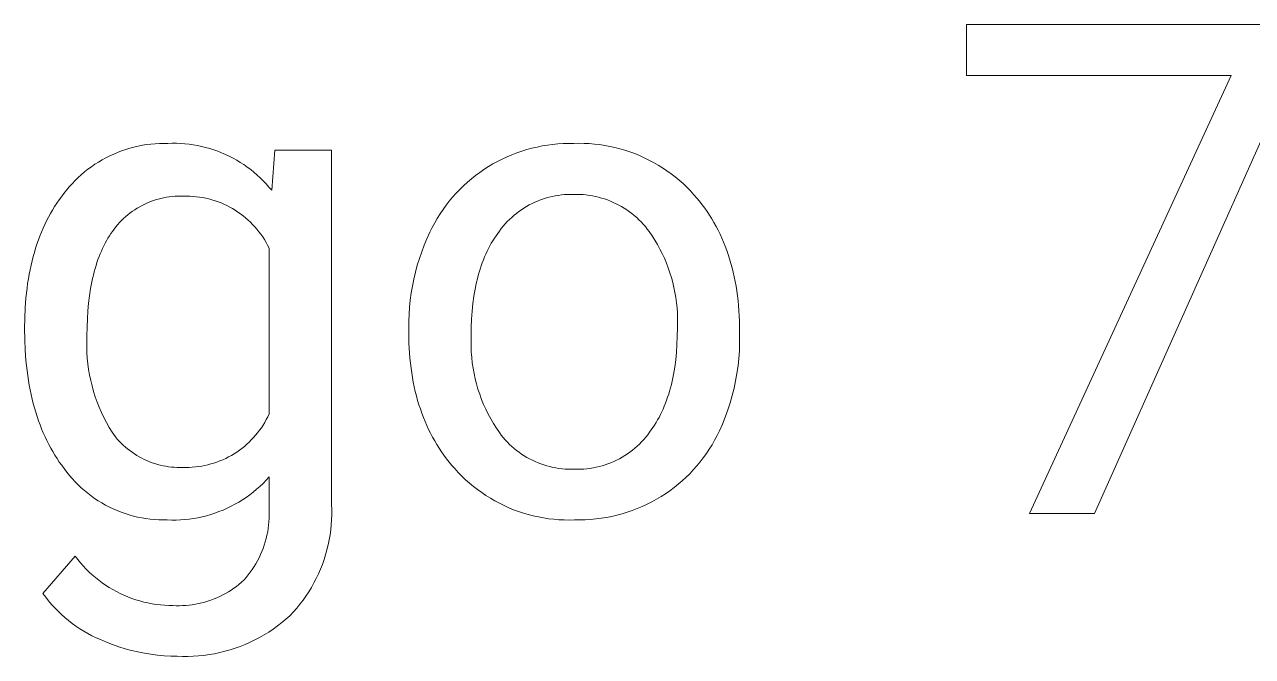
# Model space of a CAD drawing. Header units: millimetres. Extents: x -1283 to 2747, y -259 to 2557.
# Drawn here: x 1674.5 to 1770.4, y 48.6 to 97.9 of the extents above; entities that cross this region are included whole.
import ezdxf

# ---------------------------------------------------------------- set-up
doc = ezdxf.new("R2010")
doc.units = ezdxf.units.MM
doc.header["$MEASUREMENT"] = 0
doc.layers.add('Domyślny', color=7, linetype='Continuous', true_color=0x000000)

msp = doc.modelspace()

# ---------------------------------------------------------------- linework, layer by layer
at = {"layer": 'Domyślny', "color": 18, "lineweight": 15, "true_color": 0x000000}
for p, q in [((1748.068, 93.954), (1748.068, 97.94)), ((1748.068, 97.94), (1773.863, 97.94)), ((1773.863, 95.216), (1758.053, 59.772)), ((1768.723, 93.954), (1748.068, 93.954)), ((1752.967, 59.772), (1768.723, 93.954)), ((1682.126, 88.076), (1682.443, 88.185)), ((1682.443, 88.185), (1682.764, 88.283)), ((1682.764, 88.283), (1683.087, 88.37)), ((1683.087, 88.37), (1683.413, 88.445)), ((1683.413, 88.445), (1683.742, 88.51)), ((1683.742, 88.51), (1684.072, 88.564)), ((1684.072, 88.564), (1684.405, 88.606)), ((1684.405, 88.606), (1684.738, 88.637)), ((1684.738, 88.637), (1685.072, 88.656)), ((1685.072, 88.656), (1685.407, 88.664)), ((1685.407, 88.664), (1685.742, 88.661)), ((1685.742, 88.661), (1686.071, 88.671)), ((1686.071, 88.671), (1686.4, 88.67)), ((1686.4, 88.67), (1686.73, 88.657)), ((1686.73, 88.657), (1687.058, 88.634)), ((1687.058, 88.634), (1687.386, 88.599)), ((1687.386, 88.599), (1687.712, 88.554)), ((1687.712, 88.554), (1688.036, 88.497)), ((1688.036, 88.497), (1688.359, 88.43)), ((1688.359, 88.43), (1688.678, 88.352)), ((1688.678, 88.352), (1688.996, 88.263)), ((1688.996, 88.263), (1689.309, 88.163)), ((1689.309, 88.163), (1689.62, 88.053)), ((1713.358, 88.054), (1713.751, 88.175)), ((1713.751, 88.175), (1714.148, 88.283)), ((1714.148, 88.283), (1714.548, 88.378)), ((1714.548, 88.378), (1714.951, 88.459)), ((1714.951, 88.459), (1715.357, 88.527)), ((1715.357, 88.527), (1715.764, 88.581)), ((1715.764, 88.581), (1716.174, 88.622)), ((1716.174, 88.622), (1716.584, 88.649)), ((1716.584, 88.649), (1716.995, 88.662)), ((1716.995, 88.662), (1717.406, 88.661)), ((1717.406, 88.661), (1717.812, 88.669)), ((1717.812, 88.669), (1718.217, 88.664)), ((1718.217, 88.664), (1718.622, 88.644)), ((1718.622, 88.644), (1719.026, 88.611)), ((1719.026, 88.611), (1719.429, 88.564)), ((1719.429, 88.564), (1719.83, 88.504)), ((1719.83, 88.504), (1720.228, 88.43)), ((1720.228, 88.43), (1720.624, 88.342)), ((1720.624, 88.342), (1721.017, 88.241)), ((1721.017, 88.241), (1721.406, 88.127)), ((1680.037, 87.026), (1680.319, 87.206)), ((1680.319, 87.206), (1680.608, 87.376)), ((1680.608, 87.376), (1680.902, 87.537)), ((1680.902, 87.537), (1681.201, 87.687)), ((1681.201, 87.687), (1681.505, 87.827)), ((1681.505, 87.827), (1681.814, 87.957)), ((1681.814, 87.957), (1682.126, 88.076)), ((1689.62, 88.053), (1689.926, 87.933)), ((1689.926, 87.933), (1690.229, 87.802)), ((1690.229, 87.802), (1690.526, 87.661)), ((1690.526, 87.661), (1690.819, 87.51)), ((1690.819, 87.51), (1691.107, 87.35)), ((1691.107, 87.35), (1691.388, 87.18)), ((1693.835, 84.998), (1694.076, 88.138)), ((1694.076, 88.138), (1698.505, 88.138)), ((1698.505, 88.138), (1698.505, 60.465)), ((1711.104, 87.058), (1711.465, 87.255)), ((1711.465, 87.255), (1711.833, 87.44)), ((1711.833, 87.44), (1712.206, 87.613)), ((1712.206, 87.613), (1712.585, 87.773)), ((1712.585, 87.773), (1712.969, 87.92)), ((1712.969, 87.92), (1713.358, 88.054)), ((1721.406, 88.127), (1721.791, 88)), ((1721.791, 88), (1722.171, 87.86)), ((1722.171, 87.86), (1722.547, 87.706)), ((1722.547, 87.706), (1722.917, 87.541)), ((1722.917, 87.541), (1723.281, 87.363)), ((1723.281, 87.363), (1723.639, 87.172)), ((1678.974, 86.213), (1679.229, 86.429)), ((1679.229, 86.429), (1679.492, 86.637)), ((1679.492, 86.637), (1679.761, 86.836)), ((1679.761, 86.836), (1680.037, 87.026)), ((1691.388, 87.18), (1691.665, 87)), ((1691.665, 87), (1691.934, 86.811)), ((1691.934, 86.811), (1692.198, 86.613)), ((1692.198, 86.613), (1692.454, 86.407)), ((1692.454, 86.407), (1692.704, 86.192)), ((1709.739, 86.152), (1710.068, 86.396)), ((1710.068, 86.396), (1710.405, 86.629)), ((1710.405, 86.629), (1710.75, 86.85)), ((1710.75, 86.85), (1711.104, 87.058)), ((1723.639, 87.172), (1723.99, 86.97)), ((1723.99, 86.97), (1724.334, 86.755)), ((1724.334, 86.755), (1724.671, 86.529)), ((1724.671, 86.529), (1725, 86.292)), ((1725, 86.292), (1725.32, 86.044)), ((1678.03, 85.263), (1678.254, 85.512)), ((1678.254, 85.512), (1678.486, 85.754)), ((1678.486, 85.754), (1678.726, 85.987)), ((1678.726, 85.987), (1678.974, 86.213)), ((1692.704, 86.192), (1692.946, 85.968)), ((1692.946, 85.968), (1693.18, 85.737)), ((1693.18, 85.737), (1693.406, 85.498)), ((1693.406, 85.498), (1693.625, 85.251)), ((1708.513, 85.068), (1708.806, 85.355)), ((1708.806, 85.355), (1709.108, 85.631)), ((1709.108, 85.631), (1709.419, 85.897)), ((1709.419, 85.897), (1709.739, 86.152)), ((1725.32, 86.044), (1725.632, 85.785)), ((1725.632, 85.785), (1725.936, 85.516)), ((1725.936, 85.516), (1726.229, 85.237)), ((1677.239, 84.244), (1677.421, 84.496)), ((1677.421, 84.496), (1677.609, 84.743)), ((1677.609, 84.743), (1677.815, 85.006)), ((1677.815, 85.006), (1678.03, 85.263)), ((1685.184, 84.365), (1684.969, 84.309)), ((1685.401, 84.413), (1685.184, 84.365)), ((1685.62, 84.454), (1685.401, 84.413)), ((1685.84, 84.488), (1685.62, 84.454)), ((1686.061, 84.514), (1685.84, 84.488)), ((1686.283, 84.532), (1686.061, 84.514)), ((1686.505, 84.543), (1686.283, 84.532)), ((1686.727, 84.546), (1686.505, 84.543)), ((1686.95, 84.541), (1686.727, 84.546)), ((1687.2, 84.544), (1686.95, 84.541)), ((1687.45, 84.538), (1687.2, 84.544)), ((1687.7, 84.523), (1687.45, 84.538)), ((1687.95, 84.5), (1687.7, 84.523)), ((1688.198, 84.468), (1687.95, 84.5)), ((1688.445, 84.427), (1688.198, 84.468)), ((1688.69, 84.378), (1688.445, 84.427)), ((1688.934, 84.321), (1688.69, 84.378)), ((1693.625, 85.251), (1693.835, 84.998)), ((1707.697, 84.151), (1707.958, 84.466)), ((1707.958, 84.466), (1708.231, 84.772)), ((1708.231, 84.772), (1708.513, 85.068)), ((1715.272, 84.398), (1715.042, 84.327)), ((1715.503, 84.462), (1715.272, 84.398)), ((1715.737, 84.517), (1715.503, 84.462)), ((1715.972, 84.564), (1715.737, 84.517)), ((1716.209, 84.604), (1715.972, 84.564)), ((1716.447, 84.635), (1716.209, 84.604)), ((1716.687, 84.657), (1716.447, 84.635)), ((1716.926, 84.672), (1716.687, 84.657)), ((1717.166, 84.678), (1716.926, 84.672)), ((1717.406, 84.675), (1717.166, 84.678)), ((1717.65, 84.678), (1717.406, 84.675)), ((1717.894, 84.672), (1717.65, 84.678)), ((1718.138, 84.657), (1717.894, 84.672)), ((1718.38, 84.634), (1718.138, 84.657)), ((1718.622, 84.603), (1718.38, 84.634)), ((1718.863, 84.563), (1718.622, 84.603)), ((1719.102, 84.515), (1718.863, 84.563)), ((1719.339, 84.459), (1719.102, 84.515)), ((1719.575, 84.394), (1719.339, 84.459)), ((1719.808, 84.322), (1719.575, 84.394)), ((1726.229, 85.237), (1726.513, 84.947)), ((1726.513, 84.947), (1726.787, 84.649)), ((1726.787, 84.649), (1727.008, 84.396)), ((1727.008, 84.396), (1727.221, 84.137)), ((1676.569, 83.182), (1676.728, 83.455)), ((1676.728, 83.455), (1676.892, 83.723)), ((1676.892, 83.723), (1677.062, 83.986)), ((1677.062, 83.986), (1677.239, 84.244)), ((1683.153, 83.484), (1682.969, 83.359)), ((1683.341, 83.603), (1683.153, 83.484)), ((1683.533, 83.715), (1683.341, 83.603)), ((1683.729, 83.821), (1683.533, 83.715)), ((1683.928, 83.92), (1683.729, 83.821)), ((1684.131, 84.012), (1683.928, 83.92)), ((1684.336, 84.097), (1684.131, 84.012)), ((1684.545, 84.175), (1684.336, 84.097)), ((1684.756, 84.245), (1684.545, 84.175)), ((1684.969, 84.309), (1684.756, 84.245)), ((1689.175, 84.254), (1688.934, 84.321)), ((1689.414, 84.18), (1689.175, 84.254)), ((1689.651, 84.097), (1689.414, 84.18)), ((1689.884, 84.007), (1689.651, 84.097)), ((1690.114, 83.908), (1689.884, 84.007)), ((1690.34, 83.801), (1690.114, 83.908)), ((1690.563, 83.686), (1690.34, 83.801)), ((1690.781, 83.564), (1690.563, 83.686)), ((1690.995, 83.434), (1690.781, 83.564)), ((1691.205, 83.297), (1690.995, 83.434)), ((1706.979, 83.155), (1707.207, 83.495)), ((1707.207, 83.495), (1707.446, 83.827)), ((1707.446, 83.827), (1707.697, 84.151)), ((1713.325, 83.48), (1713.129, 83.341)), ((1713.526, 83.611), (1713.325, 83.48)), ((1713.731, 83.736), (1713.526, 83.611)), ((1713.941, 83.853), (1713.731, 83.736)), ((1714.154, 83.963), (1713.941, 83.853)), ((1714.371, 84.065), (1714.154, 83.963)), ((1714.592, 84.16), (1714.371, 84.065)), ((1714.816, 84.247), (1714.592, 84.16)), ((1715.042, 84.327), (1714.816, 84.247)), ((1720.038, 84.241), (1719.808, 84.322)), ((1720.265, 84.153), (1720.038, 84.241)), ((1720.489, 84.057), (1720.265, 84.153)), ((1720.71, 83.953), (1720.489, 84.057)), ((1720.927, 83.842), (1720.71, 83.953)), ((1721.14, 83.723), (1720.927, 83.842)), ((1721.349, 83.597), (1721.14, 83.723)), ((1721.553, 83.463), (1721.349, 83.597)), ((1721.752, 83.323), (1721.553, 83.463)), ((1727.221, 84.137), (1727.428, 83.874)), ((1727.428, 83.874), (1727.627, 83.605)), ((1727.627, 83.605), (1727.819, 83.331)), ((1676.13, 82.329), (1676.27, 82.619)), ((1676.27, 82.619), (1676.417, 82.903)), ((1676.417, 82.903), (1676.569, 83.182)), ((1681.966, 82.481), (1681.818, 82.316)), ((1682.121, 82.642), (1681.966, 82.481)), ((1682.28, 82.797), (1682.121, 82.642)), ((1682.445, 82.946), (1682.28, 82.797)), ((1682.615, 83.089), (1682.445, 82.946)), ((1682.79, 83.227), (1682.615, 83.089)), ((1682.969, 83.359), (1682.79, 83.227)), ((1691.409, 83.153), (1691.205, 83.297)), ((1691.609, 83.001), (1691.409, 83.153)), ((1691.803, 82.843), (1691.609, 83.001)), ((1691.991, 82.678), (1691.803, 82.843)), ((1692.174, 82.507), (1691.991, 82.678)), ((1692.35, 82.329), (1692.174, 82.507)), ((1706.366, 82.091), (1706.558, 82.453)), ((1706.558, 82.453), (1706.762, 82.807)), ((1706.762, 82.807), (1706.979, 83.155)), ((1712.225, 82.553), (1712.062, 82.377)), ((1712.395, 82.723), (1712.225, 82.553)), ((1712.57, 82.887), (1712.395, 82.723)), ((1712.751, 83.045), (1712.57, 82.887)), ((1712.937, 83.196), (1712.751, 83.045)), ((1713.129, 83.341), (1712.937, 83.196)), ((1721.947, 83.176), (1721.752, 83.323)), ((1722.136, 83.022), (1721.947, 83.176)), ((1722.32, 82.862), (1722.136, 83.022)), ((1722.499, 82.695), (1722.32, 82.862)), ((1722.671, 82.523), (1722.499, 82.695)), ((1722.837, 82.345), (1722.671, 82.523)), ((1727.819, 83.331), (1728.004, 83.052)), ((1728.004, 83.052), (1728.182, 82.767)), ((1728.182, 82.767), (1728.353, 82.478)), ((1728.353, 82.478), (1728.517, 82.183)), ((1675.744, 81.428), (1675.867, 81.734)), ((1675.867, 81.734), (1675.995, 82.034)), ((1675.995, 82.034), (1676.13, 82.329)), ((1681.286, 81.616), (1681.168, 81.437)), ((1681.407, 81.79), (1681.286, 81.616)), ((1681.538, 81.97), (1681.407, 81.79)), ((1681.675, 82.145), (1681.538, 81.97)), ((1681.818, 82.316), (1681.675, 82.145)), ((1692.52, 82.146), (1692.35, 82.329)), ((1692.684, 81.956), (1692.52, 82.146)), ((1692.841, 81.761), (1692.684, 81.956)), ((1692.991, 81.561), (1692.841, 81.761)), ((1693.135, 81.356), (1692.991, 81.561)), ((1705.955, 81.22), (1706.187, 81.723)), ((1706.187, 81.723), (1706.366, 82.091)), ((1711.474, 81.636), (1711.343, 81.45)), ((1711.609, 81.817), (1711.474, 81.636)), ((1711.753, 82.009), (1711.609, 81.817)), ((1711.904, 82.195), (1711.753, 82.009)), ((1712.062, 82.377), (1711.904, 82.195)), ((1722.997, 82.161), (1722.837, 82.345)), ((1723.151, 81.971), (1722.997, 82.161)), ((1723.298, 81.777), (1723.151, 81.971)), ((1723.524, 81.446), (1723.298, 81.777)), ((1728.517, 82.183), (1728.674, 81.883)), ((1728.674, 81.883), (1728.824, 81.577)), ((1728.824, 81.577), (1728.967, 81.267)), ((1675.413, 80.48), (1675.517, 80.801)), ((1675.517, 80.801), (1675.628, 81.118)), ((1675.628, 81.118), (1675.744, 81.428)), ((1680.735, 80.669), (1680.637, 80.463)), ((1680.838, 80.869), (1680.735, 80.669)), ((1680.944, 81.063), (1680.838, 80.869)), ((1681.054, 81.253), (1680.944, 81.063)), ((1681.168, 81.437), (1681.054, 81.253)), ((1693.27, 81.145), (1693.135, 81.356)), ((1693.399, 80.931), (1693.27, 81.145)), ((1693.52, 80.711), (1693.399, 80.931)), ((1693.633, 80.488), (1693.52, 80.711)), ((1705.542, 80.193), (1705.74, 80.71)), ((1705.74, 80.71), (1705.955, 81.22)), ((1710.862, 80.659), (1710.753, 80.449)), ((1710.976, 80.864), (1710.862, 80.659)), ((1711.094, 81.064), (1710.976, 80.864)), ((1711.216, 81.259), (1711.094, 81.064)), ((1711.343, 81.45), (1711.216, 81.259)), ((1723.739, 81.107), (1723.524, 81.446)), ((1723.943, 80.762), (1723.739, 81.107)), ((1724.135, 80.41), (1723.943, 80.762)), ((1728.967, 81.267), (1729.103, 80.951)), ((1729.103, 80.951), (1729.232, 80.63)), ((1729.232, 80.63), (1729.353, 80.304)), ((1675.135, 79.483), (1675.222, 79.82)), ((1675.222, 79.82), (1675.314, 80.153)), ((1675.314, 80.153), (1675.413, 80.48)), ((1680.28, 79.59), (1680.201, 79.359)), ((1680.364, 79.816), (1680.28, 79.59)), ((1680.451, 80.037), (1680.364, 79.816)), ((1680.542, 80.253), (1680.451, 80.037)), ((1680.637, 80.463), (1680.542, 80.253)), ((1693.633, 67.537), (1693.633, 80.488)), ((1705.198, 79.141), (1705.361, 79.67)), ((1705.361, 79.67), (1705.542, 80.193)), ((1710.358, 79.561), (1710.27, 79.328)), ((1710.45, 79.79), (1710.358, 79.561)), ((1710.547, 80.015), (1710.45, 79.79)), ((1710.648, 80.234), (1710.547, 80.015)), ((1710.753, 80.449), (1710.648, 80.234)), ((1724.315, 80.052), (1724.135, 80.41)), ((1724.483, 79.688), (1724.315, 80.052)), ((1724.639, 79.319), (1724.483, 79.688)), ((1729.353, 80.304), (1729.468, 79.973)), ((1729.468, 79.973), (1729.576, 79.637)), ((1729.576, 79.637), (1729.677, 79.295)), ((1674.911, 78.438), (1674.979, 78.791)), ((1674.979, 78.791), (1675.054, 79.14)), ((1675.054, 79.14), (1675.135, 79.483)), ((1679.985, 78.633), (1679.921, 78.381)), ((1680.053, 78.88), (1679.985, 78.633)), ((1680.125, 79.122), (1680.053, 78.88)), ((1680.201, 79.359), (1680.125, 79.122)), ((1704.924, 78.068), (1705.052, 78.607)), ((1705.052, 78.607), (1705.198, 79.141)), ((1710.031, 78.597), (1709.96, 78.344)), ((1710.106, 78.845), (1710.031, 78.597)), ((1710.186, 79.089), (1710.106, 78.845)), ((1710.27, 79.328), (1710.186, 79.089)), ((1724.783, 78.945), (1724.639, 79.319)), ((1724.914, 78.566), (1724.783, 78.945)), ((1729.677, 79.295), (1729.771, 78.949)), ((1729.771, 78.949), (1729.858, 78.597)), ((1729.858, 78.597), (1729.938, 78.24)), ((1674.74, 77.344), (1674.791, 77.714)), ((1674.791, 77.714), (1674.848, 78.079)), ((1674.848, 78.079), (1674.911, 78.438)), ((1679.804, 77.861), (1679.703, 77.321)), ((1679.86, 78.124), (1679.804, 77.861)), ((1679.921, 78.381), (1679.86, 78.124)), ((1704.814, 77.525), (1704.924, 78.068)), ((1709.831, 77.824), (1709.772, 77.556)), ((1709.893, 78.086), (1709.831, 77.824)), ((1709.96, 78.344), (1709.893, 78.086)), ((1725.032, 78.183), (1724.914, 78.566)), ((1725.138, 77.797), (1725.032, 78.183)), ((1725.231, 77.407), (1725.138, 77.797)), ((1729.938, 78.24), (1730.011, 77.878)), ((1730.011, 77.878), (1730.076, 77.511)), ((1674.657, 76.589), (1674.74, 77.344)), ((1679.617, 76.759), (1679.546, 76.177)), ((1679.703, 77.321), (1679.617, 76.759)), ((1704.648, 76.431), (1704.722, 76.98)), ((1704.722, 76.98), (1704.814, 77.525)), ((1709.624, 76.725), (1709.546, 76.147)), ((1709.669, 77.007), (1709.624, 76.725)), ((1709.719, 77.284), (1709.669, 77.007)), ((1709.772, 77.556), (1709.719, 77.284)), ((1725.31, 77.014), (1725.231, 77.407)), ((1725.377, 76.619), (1725.31, 77.014)), ((1730.076, 77.511), (1730.135, 77.139)), ((1730.135, 77.139), (1730.188, 76.762)), ((1730.188, 76.762), (1730.233, 76.38)), ((1674.561, 75.014), (1674.597, 75.812)), ((1674.597, 75.812), (1674.657, 76.589)), ((1679.546, 76.177), (1679.491, 75.575)), ((1704.556, 75.328), (1704.593, 75.88)), ((1704.593, 75.88), (1704.648, 76.431)), ((1709.546, 76.147), (1709.486, 75.55)), ((1725.431, 76.221), (1725.377, 76.619)), ((1725.471, 75.823), (1725.431, 76.221)), ((1725.498, 75.423), (1725.471, 75.823)), ((1730.233, 76.38), (1730.271, 75.992)), ((1730.271, 75.992), (1730.302, 75.6)), ((1674.549, 74.194), (1674.561, 75.014)), ((1679.452, 74.952), (1679.429, 74.308)), ((1679.491, 75.575), (1679.452, 74.952)), ((1704.536, 74.221), (1704.537, 74.774)), ((1704.537, 74.774), (1704.556, 75.328)), ((1709.442, 74.934), (1709.416, 74.298)), ((1709.486, 75.55), (1709.442, 74.934)), ((1725.512, 75.022), (1725.498, 75.423)), ((1725.512, 74.621), (1725.512, 75.022)), ((1730.302, 75.6), (1730.326, 75.202)), ((1730.326, 75.202), (1730.343, 74.8)), ((1730.343, 74.8), (1730.357, 73.979)), ((1674.561, 73.34), (1674.549, 74.194)), ((1679.429, 74.308), (1679.421, 73.644)), ((1704.536, 73.885), (1704.536, 74.221)), ((1704.54, 73.474), (1704.536, 73.885)), ((1709.416, 74.298), (1709.408, 73.644)), ((1725.491, 73.576), (1725.499, 74.221)), ((1725.499, 74.221), (1725.512, 74.621)), ((1730.357, 73.979), (1730.357, 73.644)), ((1674.598, 72.509), (1674.561, 73.34)), ((1679.404, 73.204), (1679.403, 72.764)), ((1679.421, 73.644), (1679.404, 73.204)), ((1704.55, 73.068), (1704.54, 73.474)), ((1704.568, 72.667), (1704.55, 73.068)), ((1709.408, 73.644), (1709.395, 73.221)), ((1709.395, 73.221), (1709.396, 72.799)), ((1725.424, 72.341), (1725.466, 72.949)), ((1725.466, 72.949), (1725.491, 73.576)), ((1730.356, 73.054), (1730.334, 72.465)), ((1730.357, 73.644), (1730.356, 73.054)), ((1674.658, 71.7), (1674.598, 72.509)), ((1679.403, 72.764), (1679.416, 72.325)), ((1679.416, 72.325), (1679.445, 71.886)), ((1679.445, 71.886), (1679.489, 71.448)), ((1704.593, 72.271), (1704.568, 72.667)), ((1704.624, 71.88), (1704.593, 72.271)), ((1704.663, 71.495), (1704.624, 71.88)), ((1709.396, 72.799), (1709.413, 72.377)), ((1709.413, 72.377), (1709.444, 71.955)), ((1709.444, 71.955), (1709.489, 71.535)), ((1725.365, 71.752), (1725.424, 72.341)), ((1730.292, 71.877), (1730.229, 71.29)), ((1730.334, 72.465), (1730.292, 71.877)), ((1674.743, 70.915), (1674.658, 71.7)), ((1674.794, 70.531), (1674.743, 70.915)), ((1679.489, 71.448), (1679.548, 71.012)), ((1679.548, 71.012), (1679.621, 70.578)), ((1704.709, 71.115), (1704.663, 71.495)), ((1704.762, 70.739), (1704.709, 71.115)), ((1709.489, 71.535), (1709.55, 71.117)), ((1709.55, 71.117), (1709.625, 70.701)), ((1725.245, 70.902), (1725.289, 71.181)), ((1725.289, 71.181), (1725.365, 71.752)), ((1730.229, 71.29), (1730.146, 70.706)), ((1674.852, 70.152), (1674.794, 70.531)), ((1674.915, 69.78), (1674.852, 70.152)), ((1679.621, 70.578), (1679.71, 70.147)), ((1679.71, 70.147), (1679.813, 69.72)), ((1704.822, 70.369), (1704.762, 70.739)), ((1704.889, 70.005), (1704.822, 70.369)), ((1704.963, 69.645), (1704.889, 70.005)), ((1709.625, 70.701), (1709.714, 70.288)), ((1709.714, 70.288), (1709.818, 69.878)), ((1725.026, 69.833), (1725.087, 70.093)), ((1725.087, 70.093), (1725.144, 70.358)), ((1725.144, 70.358), (1725.197, 70.628)), ((1725.197, 70.628), (1725.245, 70.902)), ((1730.043, 70.126), (1729.921, 69.549)), ((1730.146, 70.706), (1730.043, 70.126)), ((1674.984, 69.413), (1674.915, 69.78)), ((1675.06, 69.052), (1674.984, 69.413)), ((1675.141, 68.696), (1675.06, 69.052)), ((1679.813, 69.72), (1679.931, 69.296)), ((1679.931, 69.296), (1680.063, 68.877)), ((1705.044, 69.29), (1704.963, 69.645)), ((1705.131, 68.941), (1705.044, 69.29)), ((1709.818, 69.878), (1709.936, 69.473)), ((1709.936, 69.473), (1710.068, 69.071)), ((1710.068, 69.071), (1710.214, 68.675)), ((1724.738, 68.837), (1724.817, 69.079)), ((1724.817, 69.079), (1724.891, 69.326)), ((1724.891, 69.326), (1724.961, 69.577)), ((1724.961, 69.577), (1725.026, 69.833)), ((1729.921, 69.549), (1729.778, 68.977)), ((1675.229, 68.346), (1675.141, 68.696)), ((1675.323, 68.002), (1675.229, 68.346)), ((1680.063, 68.877), (1680.21, 68.462)), ((1680.21, 68.462), (1680.371, 68.052)), ((1680.371, 68.052), (1680.546, 67.649)), ((1705.226, 68.596), (1705.131, 68.941)), ((1705.328, 68.257), (1705.226, 68.596)), ((1705.437, 67.923), (1705.328, 68.257)), ((1710.214, 68.675), (1710.374, 68.283)), ((1710.374, 68.283), (1710.547, 67.898)), ((1724.382, 67.914), (1724.477, 68.138)), ((1724.477, 68.138), (1724.569, 68.367)), ((1724.569, 68.367), (1724.656, 68.6)), ((1724.656, 68.6), (1724.738, 68.837)), ((1729.616, 68.41), (1729.434, 67.849)), ((1729.778, 68.977), (1729.616, 68.41)), ((1675.422, 67.664), (1675.323, 68.002)), ((1675.528, 67.331), (1675.422, 67.664)), ((1675.639, 67.004), (1675.528, 67.331)), ((1680.546, 67.649), (1680.734, 67.251)), ((1680.734, 67.251), (1680.936, 66.861)), ((1693.293, 66.879), (1693.414, 67.094)), ((1693.414, 67.094), (1693.527, 67.314)), ((1693.527, 67.314), (1693.633, 67.537)), ((1705.553, 67.594), (1705.437, 67.923)), ((1705.675, 67.27), (1705.553, 67.594)), ((1705.805, 66.952), (1705.675, 67.27)), ((1710.547, 67.898), (1710.734, 67.519)), ((1710.734, 67.519), (1710.933, 67.147)), ((1710.933, 67.147), (1711.146, 66.781)), ((1723.956, 67.063), (1724.069, 67.269)), ((1724.069, 67.269), (1724.177, 67.48)), ((1724.177, 67.48), (1724.282, 67.695)), ((1724.282, 67.695), (1724.382, 67.914)), ((1729.233, 67.295), (1729.013, 66.748)), ((1729.434, 67.849), (1729.233, 67.295)), ((1675.757, 66.682), (1675.639, 67.004)), ((1675.881, 66.367), (1675.757, 66.682)), ((1676.01, 66.057), (1675.881, 66.367)), ((1680.936, 66.861), (1681.152, 66.477)), ((1681.152, 66.477), (1681.38, 66.101)), ((1692.736, 66.063), (1692.885, 66.259)), ((1692.885, 66.259), (1693.028, 66.461)), ((1693.028, 66.461), (1693.164, 66.668)), ((1693.164, 66.668), (1693.293, 66.879)), ((1705.942, 66.638), (1705.805, 66.952)), ((1706.085, 66.329), (1705.942, 66.638)), ((1706.236, 66.026), (1706.085, 66.329)), ((1711.146, 66.781), (1711.371, 66.424)), ((1711.371, 66.424), (1711.609, 66.074)), ((1723.325, 66.101), (1723.46, 66.285)), ((1723.46, 66.285), (1723.59, 66.473)), ((1723.59, 66.473), (1723.717, 66.665)), ((1723.717, 66.665), (1723.838, 66.862)), ((1723.838, 66.862), (1723.956, 67.063)), ((1728.774, 66.209), (1728.594, 65.842)), ((1729.013, 66.748), (1728.774, 66.209)), ((1676.146, 65.753), (1676.01, 66.057)), ((1676.287, 65.454), (1676.146, 65.753)), ((1676.435, 65.161), (1676.287, 65.454)), ((1681.38, 66.101), (1681.511, 65.922)), ((1681.511, 65.922), (1681.647, 65.748)), ((1681.647, 65.748), (1681.789, 65.578)), ((1681.789, 65.578), (1681.937, 65.414)), ((1681.937, 65.414), (1682.091, 65.254)), ((1682.091, 65.254), (1682.25, 65.1)), ((1691.702, 65.002), (1691.889, 65.164)), ((1691.889, 65.164), (1692.071, 65.332)), ((1692.071, 65.332), (1692.246, 65.506)), ((1692.246, 65.506), (1692.416, 65.686)), ((1692.416, 65.686), (1692.579, 65.871)), ((1692.579, 65.871), (1692.736, 66.063)), ((1706.393, 65.727), (1706.236, 66.026)), ((1706.557, 65.434), (1706.393, 65.727)), ((1706.729, 65.146), (1706.557, 65.434)), ((1711.609, 66.074), (1711.755, 65.881)), ((1711.755, 65.881), (1711.907, 65.693)), ((1711.907, 65.693), (1712.066, 65.51)), ((1712.066, 65.51), (1712.231, 65.333)), ((1712.231, 65.333), (1712.402, 65.162)), ((1722.355, 65.017), (1722.532, 65.183)), ((1722.532, 65.183), (1722.703, 65.355)), ((1722.703, 65.355), (1722.868, 65.534)), ((1722.868, 65.534), (1723.027, 65.717)), ((1723.027, 65.717), (1723.179, 65.907)), ((1723.179, 65.907), (1723.325, 66.101)), ((1728.403, 65.482), (1728.199, 65.128)), ((1728.594, 65.842), (1728.403, 65.482)), ((1676.589, 64.874), (1676.435, 65.161)), ((1676.748, 64.592), (1676.589, 64.874)), ((1676.914, 64.316), (1676.748, 64.592)), ((1677.085, 64.046), (1676.914, 64.316)), ((1682.25, 65.1), (1682.414, 64.951)), ((1682.414, 64.951), (1682.583, 64.809)), ((1682.583, 64.809), (1682.757, 64.672)), ((1682.757, 64.672), (1682.935, 64.541)), ((1682.935, 64.541), (1683.118, 64.416)), ((1683.118, 64.416), (1683.305, 64.298)), ((1683.305, 64.298), (1683.496, 64.186)), ((1690.471, 64.179), (1690.688, 64.298)), ((1690.688, 64.298), (1690.9, 64.425)), ((1690.9, 64.425), (1691.108, 64.559)), ((1691.108, 64.559), (1691.311, 64.7)), ((1691.311, 64.7), (1691.509, 64.848)), ((1691.509, 64.848), (1691.702, 65.002)), ((1706.907, 64.863), (1706.729, 65.146)), ((1707.092, 64.584), (1706.907, 64.863)), ((1707.283, 64.311), (1707.092, 64.584)), ((1707.482, 64.043), (1707.283, 64.311)), ((1712.402, 65.162), (1712.579, 64.997)), ((1712.579, 64.997), (1712.762, 64.838)), ((1712.762, 64.838), (1712.95, 64.686)), ((1712.95, 64.686), (1713.143, 64.54)), ((1713.143, 64.54), (1713.341, 64.401)), ((1713.341, 64.401), (1713.544, 64.27)), ((1713.544, 64.27), (1713.752, 64.145)), ((1721.18, 64.157), (1721.388, 64.283)), ((1721.388, 64.283), (1721.592, 64.416)), ((1721.592, 64.416), (1721.79, 64.556)), ((1721.79, 64.556), (1721.984, 64.703)), ((1721.984, 64.703), (1722.172, 64.857)), ((1722.172, 64.857), (1722.355, 65.017)), ((1727.757, 64.442), (1727.518, 64.11)), ((1727.984, 64.781), (1727.757, 64.442)), ((1728.199, 65.128), (1727.984, 64.781)), ((1677.263, 63.782), (1677.085, 64.046)), ((1677.446, 63.523), (1677.263, 63.782)), ((1677.636, 63.27), (1677.446, 63.523)), ((1677.836, 63.002), (1677.636, 63.27)), ((1683.496, 64.186), (1683.691, 64.081)), ((1683.691, 64.081), (1683.89, 63.982)), ((1683.89, 63.982), (1684.091, 63.891)), ((1684.091, 63.891), (1684.296, 63.806)), ((1684.296, 63.806), (1684.503, 63.729)), ((1684.503, 63.729), (1684.713, 63.658)), ((1684.713, 63.658), (1684.925, 63.595)), ((1684.925, 63.595), (1685.139, 63.54)), ((1685.139, 63.54), (1685.355, 63.491)), ((1685.355, 63.491), (1685.573, 63.45)), ((1685.573, 63.45), (1685.792, 63.417)), ((1685.792, 63.417), (1686.012, 63.391)), ((1686.012, 63.391), (1686.232, 63.373)), ((1686.232, 63.373), (1686.453, 63.362)), ((1686.453, 63.362), (1686.675, 63.359)), ((1686.675, 63.359), (1686.896, 63.364)), ((1686.896, 63.364), (1687.143, 63.359)), ((1687.143, 63.359), (1687.391, 63.363)), ((1687.391, 63.363), (1687.637, 63.375)), ((1687.637, 63.375), (1687.884, 63.396)), ((1687.884, 63.396), (1688.129, 63.426)), ((1688.129, 63.426), (1688.373, 63.464)), ((1688.373, 63.464), (1688.616, 63.511)), ((1688.616, 63.511), (1688.857, 63.566)), ((1688.857, 63.566), (1689.096, 63.629)), ((1689.096, 63.629), (1689.333, 63.701)), ((1689.333, 63.701), (1689.567, 63.78)), ((1689.567, 63.78), (1689.798, 63.868)), ((1689.798, 63.868), (1690.026, 63.964)), ((1690.026, 63.964), (1690.25, 64.068)), ((1690.25, 64.068), (1690.471, 64.179)), ((1707.688, 63.78), (1707.482, 64.043)), ((1707.9, 63.522), (1707.688, 63.78)), ((1708.119, 63.27), (1707.9, 63.522)), ((1708.392, 62.971), (1708.119, 63.27)), ((1713.752, 64.145), (1713.963, 64.027)), ((1713.963, 64.027), (1714.179, 63.917)), ((1714.179, 63.917), (1714.398, 63.815)), ((1714.398, 63.815), (1714.621, 63.72)), ((1714.621, 63.72), (1714.847, 63.633)), ((1714.847, 63.633), (1715.076, 63.554)), ((1715.076, 63.554), (1715.307, 63.483)), ((1715.307, 63.483), (1715.541, 63.42)), ((1715.541, 63.42), (1715.777, 63.366)), ((1715.777, 63.366), (1716.014, 63.319)), ((1716.014, 63.319), (1716.253, 63.281)), ((1716.253, 63.281), (1716.493, 63.251)), ((1716.493, 63.251), (1716.734, 63.23)), ((1718.189, 63.231), (1718.431, 63.253)), ((1718.431, 63.253), (1718.672, 63.284)), ((1718.672, 63.284), (1718.912, 63.323)), ((1718.912, 63.323), (1719.15, 63.37)), ((1719.15, 63.37), (1719.386, 63.425)), ((1719.386, 63.425), (1719.621, 63.489)), ((1719.621, 63.489), (1719.853, 63.561)), ((1719.853, 63.561), (1720.082, 63.641)), ((1720.082, 63.641), (1720.309, 63.728)), ((1720.309, 63.728), (1720.532, 63.824)), ((1720.532, 63.824), (1720.752, 63.928)), ((1720.752, 63.928), (1720.968, 64.039)), ((1720.968, 64.039), (1721.18, 64.157)), ((1727.009, 63.473), (1726.738, 63.167)), ((1727.269, 63.787), (1727.009, 63.473)), ((1727.518, 64.11), (1727.269, 63.787)), ((1678.045, 62.741), (1677.836, 63.002)), ((1678.263, 62.488), (1678.045, 62.741)), ((1678.489, 62.242), (1678.263, 62.488)), ((1693.401, 62.359), (1693.161, 62.115)), ((1693.633, 62.612), (1693.401, 62.359)), ((1693.633, 60.169), (1693.633, 62.612)), ((1708.674, 62.682), (1708.392, 62.971)), ((1708.966, 62.403), (1708.674, 62.682)), ((1709.268, 62.134), (1708.966, 62.403)), ((1716.734, 63.23), (1716.976, 63.217)), ((1716.976, 63.217), (1717.218, 63.212)), ((1717.218, 63.212), (1717.46, 63.216)), ((1717.46, 63.216), (1717.703, 63.213)), ((1717.703, 63.213), (1717.946, 63.218)), ((1717.946, 63.218), (1718.189, 63.231)), ((1725.867, 62.307), (1725.558, 62.04)), ((1726.167, 62.584), (1725.867, 62.307)), ((1726.458, 62.87), (1726.167, 62.584)), ((1726.738, 63.167), (1726.458, 62.87)), ((1678.724, 62.004), (1678.489, 62.242)), ((1678.967, 61.775), (1678.724, 62.004)), ((1679.218, 61.554), (1678.967, 61.775)), ((1679.477, 61.342), (1679.218, 61.554)), ((1679.742, 61.139), (1679.477, 61.342)), ((1692.391, 61.433), (1692.12, 61.224)), ((1692.655, 61.651), (1692.391, 61.433)), ((1692.912, 61.879), (1692.655, 61.651)), ((1693.161, 62.115), (1692.912, 61.879)), ((1709.578, 61.876), (1709.268, 62.134)), ((1709.897, 61.628), (1709.578, 61.876)), ((1710.224, 61.391), (1709.897, 61.628)), ((1710.56, 61.165), (1710.224, 61.391)), ((1724.914, 61.539), (1724.58, 61.305)), ((1725.24, 61.784), (1724.914, 61.539)), ((1725.558, 62.04), (1725.24, 61.784)), ((1680.015, 60.945), (1679.742, 61.139)), ((1680.294, 60.761), (1680.015, 60.945)), ((1680.579, 60.587), (1680.294, 60.761)), ((1680.87, 60.422), (1680.579, 60.587)), ((1681.166, 60.268), (1680.87, 60.422)), ((1690.966, 60.483), (1690.663, 60.323)), ((1691.264, 60.653), (1690.966, 60.483)), ((1691.556, 60.834), (1691.264, 60.653)), ((1691.841, 61.024), (1691.556, 60.834)), ((1692.12, 61.224), (1691.841, 61.024)), ((1698.505, 60.465), (1698.52, 60.068)), ((1710.902, 60.951), (1710.56, 61.165)), ((1711.252, 60.748), (1710.902, 60.951)), ((1711.608, 60.558), (1711.252, 60.748)), ((1711.971, 60.38), (1711.608, 60.558)), ((1712.339, 60.214), (1711.971, 60.38)), ((1723.134, 60.485), (1722.754, 60.31)), ((1723.508, 60.671), (1723.134, 60.485)), ((1723.876, 60.871), (1723.508, 60.671)), ((1724.238, 61.082), (1723.876, 60.871)), ((1724.58, 61.305), (1724.238, 61.082)), ((1681.468, 60.124), (1681.166, 60.268)), ((1681.774, 59.991), (1681.468, 60.124)), ((1682.085, 59.868), (1681.774, 59.991)), ((1682.4, 59.756), (1682.085, 59.868)), ((1682.719, 59.655), (1682.4, 59.756)), ((1683.041, 59.566), (1682.719, 59.655)), ((1683.366, 59.487), (1683.041, 59.566)), ((1683.693, 59.42), (1683.366, 59.487)), ((1684.023, 59.364), (1683.693, 59.42)), ((1688.076, 59.434), (1687.739, 59.374)), ((1688.412, 59.506), (1688.076, 59.434)), ((1688.744, 59.589), (1688.412, 59.506)), ((1689.074, 59.684), (1688.744, 59.589)), ((1689.4, 59.79), (1689.074, 59.684)), ((1689.723, 59.907), (1689.4, 59.79)), ((1690.041, 60.035), (1689.723, 59.907)), ((1690.354, 60.174), (1690.041, 60.035)), ((1690.663, 60.323), (1690.354, 60.174)), ((1693.645, 59.904), (1693.633, 60.169)), ((1693.641, 59.373), (1693.647, 59.639)), ((1693.647, 59.639), (1693.645, 59.904)), ((1698.521, 59.67), (1698.509, 59.273)), ((1698.52, 60.068), (1698.521, 59.67)), ((1712.713, 60.061), (1712.339, 60.214)), ((1713.092, 59.921), (1712.713, 60.061)), ((1713.475, 59.793), (1713.092, 59.921)), ((1713.863, 59.679), (1713.475, 59.793)), ((1714.254, 59.578), (1713.863, 59.679)), ((1714.648, 59.49), (1714.254, 59.578)), ((1715.045, 59.416), (1714.648, 59.49)), ((1715.445, 59.355), (1715.045, 59.416)), ((1719.959, 59.457), (1719.546, 59.389)), ((1720.369, 59.538), (1719.959, 59.457)), ((1720.776, 59.634), (1720.369, 59.538)), ((1721.18, 59.743), (1720.776, 59.634)), ((1721.581, 59.865), (1721.18, 59.743)), ((1721.977, 60), (1721.581, 59.865)), ((1722.368, 60.149), (1721.977, 60)), ((1722.754, 60.31), (1722.368, 60.149)), ((1758.053, 59.772), (1752.967, 59.772)), ((1684.354, 59.319), (1684.023, 59.364)), ((1684.686, 59.286), (1684.354, 59.319)), ((1685.02, 59.265), (1684.686, 59.286)), ((1685.354, 59.255), (1685.02, 59.265)), ((1685.688, 59.257), (1685.354, 59.255)), ((1686.031, 59.247), (1685.688, 59.257)), ((1686.374, 59.249), (1686.031, 59.247)), ((1686.717, 59.263), (1686.374, 59.249)), ((1687.059, 59.288), (1686.717, 59.263)), ((1687.399, 59.325), (1687.059, 59.288)), ((1687.739, 59.374), (1687.399, 59.325)), ((1693.522, 58.318), (1693.565, 58.58)), ((1693.565, 58.58), (1693.599, 58.844)), ((1693.599, 58.844), (1693.625, 59.108)), ((1693.625, 59.108), (1693.641, 59.373)), ((1698.444, 58.481), (1698.39, 58.087)), ((1698.483, 58.876), (1698.444, 58.481)), ((1698.509, 59.273), (1698.483, 58.876)), ((1715.846, 59.308), (1715.445, 59.355)), ((1716.249, 59.275), (1715.846, 59.308)), ((1716.652, 59.255), (1716.249, 59.275)), ((1717.056, 59.249), (1716.652, 59.255)), ((1717.46, 59.257), (1717.056, 59.249)), ((1717.879, 59.255), (1717.46, 59.257)), ((1718.297, 59.268), (1717.879, 59.255)), ((1718.714, 59.294), (1718.297, 59.268)), ((1719.131, 59.335), (1718.714, 59.294)), ((1719.546, 59.389), (1719.131, 59.335)), ((1693.258, 57.29), (1693.337, 57.544)), ((1693.337, 57.544), (1693.407, 57.8)), ((1693.407, 57.8), (1693.469, 58.058)), ((1693.469, 58.058), (1693.522, 58.318)), ((1698.324, 57.695), (1698.243, 57.306)), ((1698.39, 58.087), (1698.324, 57.695)), ((1692.854, 56.309), (1692.968, 56.549)), ((1692.968, 56.549), (1693.073, 56.793)), ((1693.073, 56.793), (1693.17, 57.04)), ((1693.17, 57.04), (1693.258, 57.29)), ((1698.15, 56.919), (1698.043, 56.536)), ((1698.243, 57.306), (1698.15, 56.919)), ((1675.985, 53.513), (1678.508, 56.425)), ((1678.508, 56.425), (1678.707, 56.164)), ((1678.707, 56.164), (1678.915, 55.91)), ((1678.915, 55.91), (1679.132, 55.664)), ((1679.132, 55.664), (1679.357, 55.425)), ((1692.318, 55.393), (1692.464, 55.615)), ((1692.464, 55.615), (1692.602, 55.842)), ((1692.602, 55.842), (1692.732, 56.073)), ((1692.732, 56.073), (1692.854, 56.309)), ((1697.791, 55.783), (1697.645, 55.413)), ((1697.923, 56.158), (1697.791, 55.783)), ((1698.043, 56.536), (1697.923, 56.158)), ((1679.357, 55.425), (1679.59, 55.194)), ((1679.59, 55.194), (1679.831, 54.971)), ((1679.831, 54.971), (1680.08, 54.757)), ((1680.08, 54.757), (1680.336, 54.552)), ((1691.66, 54.56), (1691.836, 54.759)), ((1691.836, 54.759), (1692.004, 54.965)), ((1692.004, 54.965), (1692.165, 55.176)), ((1692.165, 55.176), (1692.318, 55.393)), ((1697.316, 54.69), (1697.133, 54.337)), ((1697.487, 55.048), (1697.316, 54.69)), ((1697.645, 55.413), (1697.487, 55.048)), ((1680.336, 54.552), (1680.599, 54.355)), ((1680.599, 54.355), (1680.868, 54.168)), ((1680.868, 54.168), (1681.144, 53.99)), ((1681.144, 53.99), (1681.426, 53.822)), ((1681.426, 53.822), (1681.714, 53.664)), ((1681.714, 53.664), (1682.007, 53.516)), ((1690.459, 53.65), (1690.672, 53.784)), ((1690.672, 53.784), (1690.88, 53.926)), ((1690.88, 53.926), (1691.083, 54.074)), ((1691.083, 54.074), (1691.281, 54.229)), ((1691.281, 54.229), (1691.473, 54.391)), ((1691.473, 54.391), (1691.66, 54.56)), ((1696.938, 53.99), (1696.731, 53.651)), ((1697.133, 54.337), (1696.938, 53.99)), ((1676.201, 53.219), (1675.985, 53.513)), ((1676.426, 52.934), (1676.201, 53.219)), ((1676.661, 52.656), (1676.426, 52.934)), ((1682.007, 53.516), (1682.305, 53.378)), ((1682.305, 53.378), (1682.607, 53.251)), ((1682.607, 53.251), (1682.914, 53.134)), ((1682.914, 53.134), (1683.225, 53.028)), ((1683.225, 53.028), (1683.539, 52.933)), ((1683.539, 52.933), (1683.856, 52.849)), ((1683.856, 52.849), (1684.176, 52.776)), ((1684.176, 52.776), (1684.498, 52.714)), ((1684.498, 52.714), (1684.822, 52.663)), ((1687.885, 52.676), (1688.132, 52.724)), ((1688.132, 52.724), (1688.377, 52.781)), ((1688.377, 52.781), (1688.621, 52.845)), ((1688.621, 52.845), (1688.861, 52.918)), ((1688.861, 52.918), (1689.099, 52.999)), ((1689.099, 52.999), (1689.335, 53.089)), ((1689.335, 53.089), (1689.567, 53.185)), ((1689.567, 53.185), (1689.796, 53.29)), ((1689.796, 53.29), (1690.021, 53.402)), ((1690.021, 53.402), (1690.242, 53.522)), ((1690.242, 53.522), (1690.459, 53.65)), ((1696.283, 52.994), (1696.042, 52.678)), ((1696.513, 53.319), (1696.283, 52.994)), ((1696.731, 53.651), (1696.513, 53.319)), ((1676.906, 52.387), (1676.661, 52.656)), ((1677.16, 52.126), (1676.906, 52.387)), ((1677.423, 51.875), (1677.16, 52.126)), ((1677.694, 51.633), (1677.423, 51.875)), ((1684.822, 52.663), (1685.148, 52.624)), ((1685.148, 52.624), (1685.475, 52.596)), ((1685.475, 52.596), (1685.803, 52.579)), ((1685.803, 52.579), (1686.131, 52.573)), ((1686.131, 52.573), (1686.383, 52.563)), ((1686.383, 52.563), (1686.634, 52.56)), ((1686.634, 52.56), (1686.886, 52.566)), ((1686.886, 52.566), (1687.137, 52.581)), ((1687.137, 52.581), (1687.387, 52.604)), ((1687.387, 52.604), (1687.637, 52.636)), ((1687.637, 52.636), (1687.885, 52.676)), ((1695.257, 51.782), (1694.945, 51.504)), ((1695.529, 52.071), (1695.257, 51.782)), ((1695.791, 52.37), (1695.529, 52.071)), ((1696.042, 52.678), (1695.791, 52.37)), ((1677.974, 51.4), (1677.694, 51.633)), ((1678.262, 51.177), (1677.974, 51.4)), ((1678.557, 50.965), (1678.262, 51.177)), ((1678.86, 50.762), (1678.557, 50.965)), ((1694.294, 50.984), (1693.955, 50.74)), ((1694.624, 51.238), (1694.294, 50.984)), ((1694.945, 51.504), (1694.624, 51.238)), ((1679.169, 50.571), (1678.86, 50.762)), ((1679.485, 50.39), (1679.169, 50.571)), ((1679.807, 50.221), (1679.485, 50.39)), ((1680.135, 50.063), (1679.807, 50.221)), ((1680.468, 49.916), (1680.135, 50.063)), ((1680.941, 49.713), (1680.468, 49.916)), ((1692.522, 49.889), (1692.146, 49.707)), ((1692.891, 50.083), (1692.522, 49.889)), ((1693.253, 50.29), (1692.891, 50.083)), ((1693.608, 50.509), (1693.253, 50.29)), ((1693.955, 50.74), (1693.608, 50.509)), ((1681.422, 49.527), (1680.941, 49.713)), ((1681.908, 49.358), (1681.422, 49.527)), ((1682.401, 49.206), (1681.908, 49.358)), ((1682.898, 49.07), (1682.401, 49.206)), ((1683.399, 48.952), (1682.898, 49.07)), ((1683.905, 48.852), (1683.399, 48.952)), ((1689.781, 48.901), (1689.373, 48.815)), ((1690.186, 49.001), (1689.781, 48.901)), ((1690.587, 49.115), (1690.186, 49.001)), ((1690.984, 49.243), (1690.587, 49.115)), ((1691.377, 49.384), (1690.984, 49.243)), ((1691.764, 49.539), (1691.377, 49.384)), ((1692.146, 49.707), (1691.764, 49.539)), ((1684.413, 48.769), (1683.905, 48.852)), ((1684.924, 48.704), (1684.413, 48.769)), ((1685.437, 48.656), (1684.924, 48.704)), ((1685.952, 48.626), (1685.437, 48.656)), ((1686.467, 48.614), (1685.952, 48.626)), ((1686.884, 48.6), (1686.467, 48.614)), ((1687.301, 48.6), (1686.884, 48.6)), ((1687.718, 48.614), (1687.301, 48.6)), ((1688.134, 48.643), (1687.718, 48.614)), ((1688.549, 48.686), (1688.134, 48.643)), ((1688.962, 48.743), (1688.549, 48.686)), ((1689.373, 48.815), (1688.962, 48.743))]:
    msp.add_line(p, q, dxfattribs=at)

doc.saveas('drawing.dxf')
